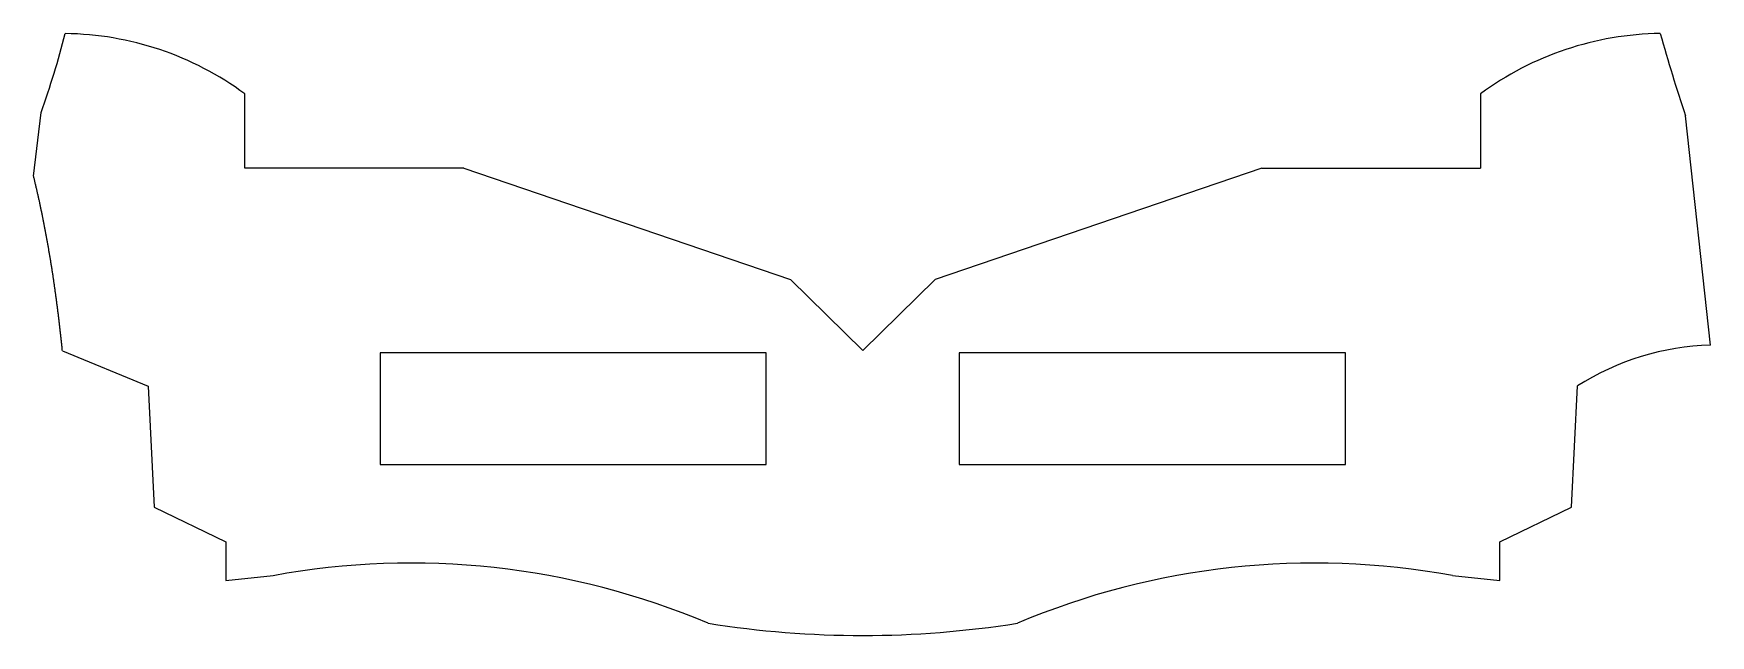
# Model space of a CAD drawing. Header units: millimetres. Extents: x 9.1 to 52.5, y -31 to -15.4.
import ezdxf

# ---------------------------------------------------------------- set-up
doc = ezdxf.new("R2010")
doc.units = ezdxf.units.MM
doc.layers.get('0').update_dxf_attribs({"lineweight": 25, "true_color": 0xffffff})
doc.layers.add('Corte exterior', color=1, linetype='Continuous', true_color=0xff0000)
doc.layers.add('grabado linea medio', color=3, linetype='Continuous', true_color=0x00ff00)

msp = doc.modelspace()

# ---------------------------------------------------------------- linework, layer by layer
msp.add_line((40.879, -18.871), (46.547, -18.871))
at = {"layer": 'Corte exterior'}
for p, q in [((14.547, -18.871), (14.546, -16.942)), ((46.547, -16.941), (46.547, -18.871)), ((9.073, -19.07), (9.269, -17.424)), ((52.499, -23.45), (51.852, -17.508)), ((20.212, -18.871), (14.547, -18.871)), ((9.82, -23.603), (12.043, -24.513)), ((12.043, -24.513), (12.193, -27.651)), ((48.902, -27.649), (49.052, -24.51)), ((12.193, -27.651), (14.05, -28.551)), ((47.046, -28.549), (48.902, -27.649)), ((14.05, -28.551), (14.05, -29.551)), ((47.046, -29.549), (47.046, -28.549)), ((14.05, -29.551), (15.275, -29.425)), ((45.82, -29.423), (47.046, -29.549))]:
    msp.add_line(p, q, dxfattribs=at)
for points in [[(18.047, -26.549), (28.047, -26.549), (28.047, -23.649), (18.047, -23.649)], [(43.047, -23.649), (33.047, -23.649), (33.047, -26.549), (43.047, -26.549)]]:
    msp.add_lwpolyline(points, close=True, dxfattribs=at)
for centre, radius, start, end in [((-12.964, -9.517), 23.597, 340.4222, 345.6138), ((98.896, -1.927), 49.557, 195.75, 198.3258), ((52.72, -30.299), 6.853, 91.8462, 122.3632), ((30.546, -5.527), 25.447, 260.952, 279.0564)]:
    msp.add_arc(centre, radius, start, end, dxfattribs=at)
at = {"layer": 'grabado linea medio'}
for p, q in [((9.078, -19.091), (9.073, -19.07)), ((9.083, -19.112), (9.078, -19.091)), ((9.088, -19.134), (9.083, -19.112)), ((9.094, -19.155), (9.088, -19.134)), ((9.099, -19.176), (9.094, -19.155)), ((9.104, -19.197), (9.099, -19.176)), ((9.109, -19.219), (9.104, -19.197)), ((9.114, -19.24), (9.109, -19.219)), ((9.119, -19.262), (9.114, -19.24)), ((9.124, -19.283), (9.119, -19.262)), ((9.129, -19.304), (9.124, -19.283)), ((9.134, -19.326), (9.129, -19.304)), ((9.139, -19.347), (9.134, -19.326)), ((9.144, -19.369), (9.139, -19.347)), ((9.149, -19.39), (9.144, -19.369)), ((9.154, -19.412), (9.149, -19.39)), ((9.159, -19.434), (9.154, -19.412)), ((9.164, -19.455), (9.159, -19.434)), ((9.169, -19.477), (9.164, -19.455)), ((9.174, -19.498), (9.169, -19.477)), ((9.179, -19.52), (9.174, -19.498)), ((9.184, -19.542), (9.179, -19.52)), ((9.189, -19.564), (9.184, -19.542)), ((9.194, -19.585), (9.189, -19.564)), ((9.198, -19.607), (9.194, -19.585)), ((9.203, -19.629), (9.198, -19.607)), ((9.208, -19.651), (9.203, -19.629)), ((9.213, -19.673), (9.208, -19.651)), ((9.218, -19.695), (9.213, -19.673)), ((9.223, -19.716), (9.218, -19.695)), ((9.227, -19.738), (9.223, -19.716)), ((9.232, -19.76), (9.227, -19.738)), ((9.237, -19.782), (9.232, -19.76)), ((9.242, -19.804), (9.237, -19.782)), ((9.246, -19.826), (9.242, -19.804)), ((9.251, -19.849), (9.246, -19.826)), ((9.256, -19.871), (9.251, -19.849)), ((9.26, -19.893), (9.256, -19.871)), ((9.265, -19.915), (9.26, -19.893)), ((9.27, -19.937), (9.265, -19.915)), ((9.274, -19.959), (9.27, -19.937)), ((9.279, -19.981), (9.274, -19.959)), ((9.284, -20.004), (9.279, -19.981)), ((9.288, -20.026), (9.284, -20.004)), ((9.293, -20.048), (9.288, -20.026)), ((9.297, -20.071), (9.293, -20.048)), ((9.302, -20.093), (9.297, -20.071)), ((9.307, -20.115), (9.302, -20.093)), ((9.311, -20.138), (9.307, -20.115)), ((9.316, -20.16), (9.311, -20.138)), ((9.32, -20.183), (9.316, -20.16)), ((9.325, -20.205), (9.32, -20.183)), ((9.329, -20.228), (9.325, -20.205)), ((9.334, -20.25), (9.329, -20.228)), ((9.338, -20.273), (9.334, -20.25)), ((9.342, -20.295), (9.338, -20.273)), ((9.347, -20.318), (9.342, -20.295)), ((9.351, -20.34), (9.347, -20.318)), ((9.356, -20.363), (9.351, -20.34)), ((9.36, -20.386), (9.356, -20.363)), ((9.364, -20.409), (9.36, -20.386)), ((9.369, -20.431), (9.364, -20.409)), ((9.373, -20.454), (9.369, -20.431)), ((9.378, -20.477), (9.373, -20.454)), ((9.382, -20.5), (9.378, -20.477)), ((9.386, -20.522), (9.382, -20.5)), ((9.39, -20.545), (9.386, -20.522)), ((9.395, -20.568), (9.39, -20.545)), ((9.399, -20.591), (9.395, -20.568)), ((9.403, -20.614), (9.399, -20.591)), ((9.407, -20.637), (9.403, -20.614)), ((9.412, -20.66), (9.407, -20.637)), ((9.416, -20.683), (9.412, -20.66)), ((9.42, -20.706), (9.416, -20.683)), ((9.424, -20.729), (9.42, -20.706)), ((9.428, -20.752), (9.424, -20.729)), ((9.433, -20.775), (9.428, -20.752)), ((9.437, -20.798), (9.433, -20.775)), ((9.441, -20.822), (9.437, -20.798)), ((9.445, -20.845), (9.441, -20.822)), ((9.449, -20.868), (9.445, -20.845)), ((9.453, -20.891), (9.449, -20.868)), ((9.457, -20.914), (9.453, -20.891)), ((9.461, -20.938), (9.457, -20.914)), ((9.465, -20.961), (9.461, -20.938)), ((9.469, -20.984), (9.465, -20.961)), ((9.473, -21.008), (9.469, -20.984)), ((9.477, -21.031), (9.473, -21.008)), ((9.481, -21.055), (9.477, -21.031)), ((9.485, -21.078), (9.481, -21.055)), ((9.489, -21.102), (9.485, -21.078)), ((9.493, -21.125), (9.489, -21.102)), ((9.497, -21.149), (9.493, -21.125)), ((9.501, -21.172), (9.497, -21.149)), ((9.505, -21.196), (9.501, -21.172)), ((9.509, -21.219), (9.505, -21.196)), ((9.513, -21.243), (9.509, -21.219)), ((9.517, -21.266), (9.513, -21.243)), ((9.521, -21.29), (9.517, -21.266)), ((9.524, -21.314), (9.521, -21.29)), ((9.528, -21.338), (9.524, -21.314)), ((9.532, -21.361), (9.528, -21.338)), ((9.536, -21.385), (9.532, -21.361)), ((9.54, -21.409), (9.536, -21.385)), ((9.543, -21.433), (9.54, -21.409)), ((9.547, -21.457), (9.543, -21.433)), ((9.551, -21.48), (9.547, -21.457)), ((9.555, -21.504), (9.551, -21.48)), ((9.558, -21.528), (9.555, -21.504)), ((9.562, -21.552), (9.558, -21.528)), ((9.566, -21.576), (9.562, -21.552)), ((9.57, -21.6), (9.566, -21.576)), ((9.573, -21.624), (9.57, -21.6)), ((9.577, -21.648), (9.573, -21.624)), ((9.581, -21.672), (9.577, -21.648)), ((9.584, -21.696), (9.581, -21.672)), ((9.588, -21.721), (9.584, -21.696)), ((9.591, -21.745), (9.588, -21.721)), ((9.595, -21.769), (9.591, -21.745)), ((9.599, -21.793), (9.595, -21.769)), ((9.602, -21.817), (9.599, -21.793)), ((9.606, -21.842), (9.602, -21.817)), ((9.609, -21.866), (9.606, -21.842)), ((9.613, -21.89), (9.609, -21.866)), ((9.616, -21.915), (9.613, -21.89)), ((9.62, -21.939), (9.616, -21.915)), ((9.623, -21.963), (9.62, -21.939)), ((9.627, -21.988), (9.623, -21.963)), ((9.63, -22.012), (9.627, -21.988)), ((9.633, -22.037), (9.63, -22.012)), ((9.637, -22.061), (9.633, -22.037)), ((9.64, -22.086), (9.637, -22.061)), ((9.644, -22.11), (9.64, -22.086)), ((9.647, -22.135), (9.644, -22.11)), ((9.65, -22.159), (9.647, -22.135)), ((9.654, -22.184), (9.65, -22.159)), ((9.657, -22.208), (9.654, -22.184)), ((9.661, -22.233), (9.657, -22.208)), ((9.664, -22.258), (9.661, -22.233)), ((9.667, -22.283), (9.664, -22.258)), ((9.67, -22.307), (9.667, -22.283)), ((9.674, -22.332), (9.67, -22.307)), ((9.677, -22.357), (9.674, -22.332)), ((9.68, -22.382), (9.677, -22.357)), ((9.683, -22.406), (9.68, -22.382)), ((9.687, -22.431), (9.683, -22.406)), ((9.69, -22.456), (9.687, -22.431)), ((9.693, -22.481), (9.69, -22.456)), ((9.696, -22.506), (9.693, -22.481)), ((9.699, -22.531), (9.696, -22.506)), ((9.703, -22.556), (9.699, -22.531)), ((9.706, -22.581), (9.703, -22.556)), ((9.709, -22.606), (9.706, -22.581)), ((9.712, -22.631), (9.709, -22.606)), ((9.715, -22.656), (9.712, -22.631)), ((9.718, -22.681), (9.715, -22.656)), ((9.721, -22.706), (9.718, -22.681)), ((9.724, -22.732), (9.721, -22.706)), ((9.727, -22.757), (9.724, -22.732)), ((9.73, -22.782), (9.727, -22.757)), ((9.733, -22.807), (9.73, -22.782)), ((9.736, -22.833), (9.733, -22.807)), ((9.739, -22.858), (9.736, -22.833)), ((9.742, -22.883), (9.739, -22.858)), ((9.745, -22.909), (9.742, -22.883)), ((9.748, -22.934), (9.745, -22.909)), ((9.751, -22.959), (9.748, -22.934)), ((9.754, -22.985), (9.751, -22.959)), ((9.757, -23.01), (9.754, -22.985)), ((9.76, -23.036), (9.757, -23.01)), ((9.763, -23.061), (9.76, -23.036)), ((9.766, -23.087), (9.763, -23.061)), ((9.768, -23.112), (9.766, -23.087)), ((9.771, -23.138), (9.768, -23.112)), ((9.774, -23.163), (9.771, -23.138)), ((9.777, -23.189), (9.774, -23.163)), ((9.78, -23.215), (9.777, -23.189)), ((9.783, -23.24), (9.78, -23.215)), ((9.785, -23.266), (9.783, -23.24)), ((9.788, -23.292), (9.785, -23.266)), ((9.791, -23.318), (9.788, -23.292)), ((9.794, -23.343), (9.791, -23.318)), ((9.796, -23.369), (9.794, -23.343)), ((9.799, -23.395), (9.796, -23.369)), ((9.802, -23.421), (9.799, -23.395)), ((9.804, -23.447), (9.802, -23.421)), ((9.807, -23.473), (9.804, -23.447)), ((9.81, -23.499), (9.807, -23.473)), ((9.812, -23.524), (9.81, -23.499)), ((9.815, -23.55), (9.812, -23.524)), ((9.818, -23.576), (9.815, -23.55)), ((9.82, -23.603), (9.818, -23.576))]:
    msp.add_line(p, q, dxfattribs=at)
for points in [[(20.212, -18.871), (28.672, -21.75), (30.547, -23.594)], [(40.879, -18.871), (32.422, -21.75), (30.547, -23.594)]]:
    msp.add_lwpolyline(points, dxfattribs=at)
for centre, radius, start, end in [((9.799, -23.372), 7.992, 53.5586, 89.3224), ((51.295, -23.37), 7.992, 90.683, 126.4469), ((18.852, -48.85), 19.751, 67.0785, 100.4318), ((42.247, -48.848), 19.751, 79.5765, 112.9299)]:
    msp.add_arc(centre, radius, start, end, dxfattribs=at)

doc.saveas('drawing.dxf')
